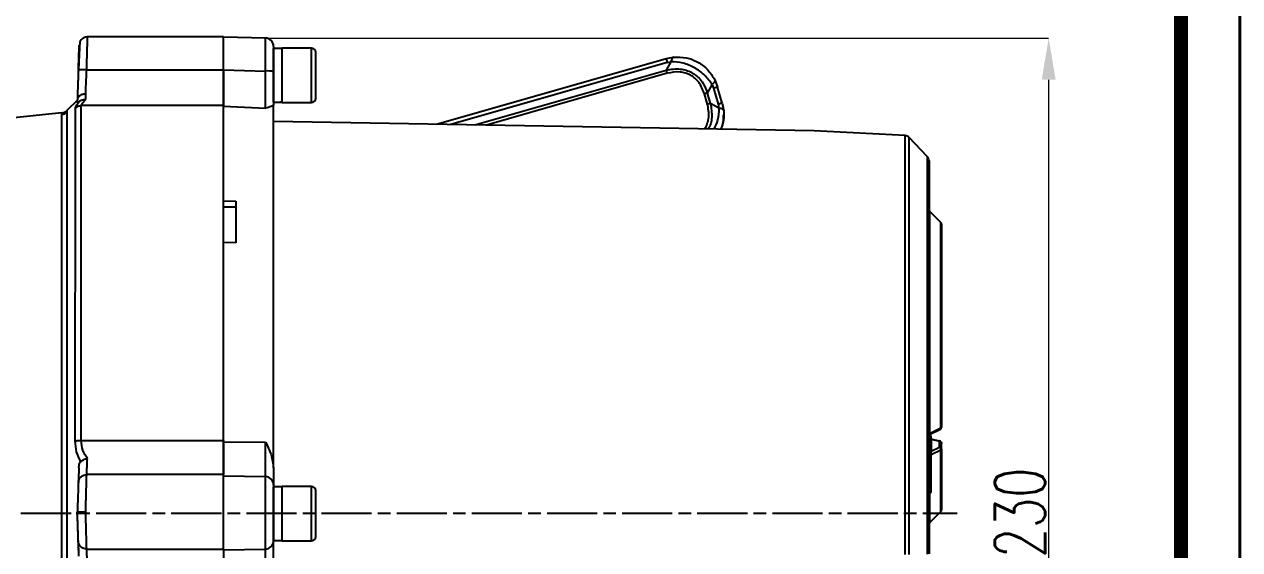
# Model space of a CAD drawing. Header units: millimetres. Extents: x 2642 to 4256, y 821 to 2003.
# Drawn here: x 3964.8 to 4255.9, y 1693.1 to 1818.9 of the extents above; entities that cross this region are included whole.
import ezdxf

# ---------------------------------------------------------------- set-up
doc = ezdxf.new("R2010")
doc.units = ezdxf.units.MM
doc.linetypes.add('AM_ISO08W050', pattern=[18, 12, -1.5, 3, -1.5])
for name, color, linetype, lineweight in [('AM_5', 3, 'Continuous', 25), ('AM_7', 4, 'AM_ISO08W050', 25), ('粗实线', 7, 'Continuous', 40)]:
    doc.layers.add(name, color=color, linetype=linetype, lineweight=lineweight)
doc.styles.add('SLDTEXTSTYLE1', font='txt.shx', dxfattribs={"width": 0.7, "bigfont": 'gbcbig.shx'})
doc.dimstyles.new('SLDDIMSTYLE12$0', dxfattribs={"dimtxt": 12, "dimasz": 10, "dimexe": 0, "dimexo": 0.0625, "dimgap": 0.875, "dimtad": 1, "dimdec": 1, "dimlfac": 1.8, "dimrnd": 1e-09, "dimzin": 12, "dimdsep": 46, "dimtxsty": 'SLDTEXTSTYLE1', "dimcen": 0.09, "dimdle": 8.16, "dimclrd": 3, "dimclre": 3, "dimadec": 0, "dimazin": 3, "dimtfac": 1, "dimtdec": 1, "dimtofl": 0, "dimtmove": 0, "dimatfit": 3, "dimfxl": 0, "dimfrac": 2, "dimtolj": 1, "dimlwd": 5, "dimlwe": 5, "dimarcsym": 0})

# ---------------------------------------------------------------- blocks, each defined once
blk = doc.blocks.new('*D21')
at = {"layer": 'AM_5', "color": 3, "lineweight": 5, "transparency": 16777216}
blk.add_line((4022.61, 1815.61), (4210.17, 1815.61), dxfattribs=at)
at = {"layer": 'AM_5', "color": 3, "linetype": 'Continuous', "lineweight": 5, "transparency": 16777216}
for p, q in [((4210.17, 1805.61), (4210.17, 1598.18)), ((4022.61, 1588.18), (4210.17, 1588.18))]:
    blk.add_line(p, q, dxfattribs=at)
at = {"layer": 'AM_5', "color": 3, "transparency": 16777216}
for points in [[(4208.51, 1805.61), (4211.84, 1805.61), (4210.17, 1815.61)], [(4208.51, 1598.18), (4211.84, 1598.18), (4210.17, 1588.18)]]:
    blk.add_solid(points, dxfattribs=at)
at = {"layer": 'Defpoints', "color": 0, "transparency": 16777216}
for p in [(4022.55, 1815.61), (4022.55, 1588.18), (4210.17, 1588.18)]:
    blk.add_point(p, dxfattribs=at)
at = {"layer": 'AM_5', "color": 0, "transparency": 16777216, "insert": (4203.3, 1701.9), "char_height": 12, "attachment_point": 5, "rotation": 90, "style": 'SLDTEXTSTYLE1'}
blk.add_mtext('\\A1;230', dxfattribs=at)
blk = doc.blocks.new('图框2')
blk.add_line((23795.37, 6629.57), (23795.37, 7810.82))
at = {"const_width": 3.38}
blk.add_lwpolyline([(23781.31, 7796.75), (22251.31, 7796.75), (22251.31, 6643.63), (23781.31, 6643.63)], close=True, dxfattribs=at)

msp = doc.modelspace()

# ---------------------------------------------------------------- linework, layer by layer
at = {"color": 7, "linetype": 'Continuous', "lineweight": 25}
for p, q in [((4012.513, 1815.897), (3979.971, 1815.898)), ((4022.547, 1815.613), (4012.513, 1815.788)), ((4022.547, 1807.718), (4022.547, 1815.613)), ((4024.512, 1800.252), (4024.513, 1813.132)), ((4026.613, 1813.132), (4024.513, 1813.132)), ((4026.612, 1800.192), (4026.613, 1813.192)), ((4026.612, 1800.367), (4026.613, 1813.11)), ((4033.613, 1813.192), (4026.613, 1813.192)), ((4033.612, 1800.192), (4033.613, 1813.192)), ((4118.519, 1810.714), (4120.326, 1811.057)), ((3977.827, 1807.892), (3977.759, 1807.851)), ((3979.758, 1808.033), (4012.512, 1808.033)), ((4012.512, 1807.968), (4022.547, 1807.718)), ((4063.562, 1794.956), (4118.519, 1810.714)), ((4118.794, 1809.759), (4066.961, 1794.897)), ((4072.758, 1794.796), (4118.59, 1807.937)), ((4119.698, 1809.931), (4118.59, 1807.937)), ((4118.794, 1809.759), (4119.698, 1809.931)), ((4118.811, 1807.169), (4075.491, 1794.748)), ((4130.221, 1805.571), (4130.888, 1803.858)), ((3979.512, 1800.873), (3979.512, 1802.183)), ((4128.433, 1799.733), (4127.716, 1802.232)), ((4128.485, 1802.452), (4129.593, 1804.446)), ((4129.202, 1799.953), (4128.485, 1802.452)), ((4129.593, 1804.446), (4129.927, 1803.589)), ((4129.927, 1803.589), (4131.029, 1799.744)), ((4131.99, 1800.013), (4130.888, 1803.858)), ((3977.512, 1800.772), (3975.008, 1798.266)), ((3977.512, 1800.178), (3977.512, 1800.795)), ((4012.512, 1799.442), (3978.466, 1799.442)), ((4012.512, 1799.317), (4022.617, 1798.8)), ((4026.612, 1800.192), (4033.612, 1800.192)), ((4131.2, 1798.84), (4129.202, 1799.953)), ((4131.029, 1799.744), (4131.2, 1798.84)), ((4131.99, 1800.013), (4132.333, 1798.206)), ((4132.378, 1797.25), (4132.378, 1797.257)), ((4154.039, 1793.376), (4024.512, 1795.638)), ((4175.767, 1792.238), (4154.039, 1793.376)), ((4181.1, 1787.216), (4176.777, 1791.772)), ((4012.512, 1776.647), (4015.512, 1776.535)), ((4015.512, 1775.112), (4012.512, 1775.112)), ((4184.366, 1771.41), (4181.659, 1774.127)), ((4184.366, 1722.265), (4184.366, 1771.41)), ((4184.512, 1771.058), (4184.512, 1768.472)), ((4015.512, 1766.54), (4012.512, 1766.652)), ((4181.512, 1766.795), (4181.512, 1766.441)), ((4184.512, 1722.414), (4184.512, 1723.707)), ((4181.512, 1720.544), (4181.519, 1720.616)), ((4181.658, 1720.904), (4184.366, 1722.265)), ((4181.791, 1720.74), (4184.236, 1721.967)), ((4181.791, 1720.74), (4184.236, 1721.967)), ((3978.432, 1719.23), (4012.512, 1719.23)), ((4012.512, 1718.926), (4022.617, 1718.806)), ((4181.512, 1716.853), (4181.512, 1720.484)), ((4181.512, 1720.364), (4182.012, 1720.364)), ((4181.512, 1720.236), (4182.012, 1720.236)), ((4181.512, 1720.172), (4182.012, 1720.172)), ((4181.54, 1719.981), (4182.012, 1719.981)), ((4182.012, 1720.236), (4182.012, 1720.364)), ((4182.012, 1719.985), (4182.012, 1720.236)), ((4182.012, 1719.981), (4182.012, 1720.172)), ((4182.012, 1719.586), (4182.012, 1719.981)), ((4182.012, 1719.853), (4182.012, 1719.981)), ((4182.012, 1719.565), (4182.012, 1719.853)), ((4182.012, 1719.565), (4184.012, 1719.097)), ((4184.012, 1719.097), (4182.012, 1719.565)), ((4182.012, 1719.565), (4182.012, 1716.912)), ((4182.012, 1716.647), (4184.012, 1717.651)), ((4184.012, 1717.651), (4184.012, 1719.097)), ((4184.244, 1719.041), (4184.057, 1719.118)), ((4184.244, 1719.041), (4184.057, 1719.118)), ((4184.448, 1718.799), (4184.476, 1718.716)), ((4184.495, 1718.658), (4184.479, 1718.723)), ((4184.495, 1718.643), (4184.512, 1718.511)), ((4184.512, 1717.218), (4184.512, 1718.511)), ((4181.512, 1716.912), (4182.012, 1716.912)), ((4181.512, 1716.775), (4182.012, 1716.775)), ((4181.512, 1716.364), (4182.012, 1716.364)), ((4181.512, 1714.927), (4182.012, 1714.927)), ((4182.012, 1715.836), (4184.366, 1717.015)), ((4182.012, 1716.775), (4182.012, 1716.912)), ((4182.012, 1716.364), (4182.012, 1716.775)), ((4182.012, 1708.745), (4182.012, 1714.927)), ((4184.365, 1702.25), (4184.366, 1717.015)), ((4012.512, 1711.055), (3979.756, 1711.055)), ((4012.512, 1710.723), (4022.547, 1710.574)), ((4022.547, 1693.221), (4022.547, 1710.574)), ((4181.512, 1707.445), (4181.512, 1710.189)), ((4026.612, 1708.132), (4024.512, 1708.132)), ((4024.512, 1695.252), (4024.512, 1708.132)), ((4033.612, 1708.192), (4026.612, 1708.192)), ((4026.612, 1695.192), (4026.612, 1708.192)), ((4026.612, 1695.252), (4026.612, 1708.132)), ((4033.612, 1695.192), (4033.612, 1708.192)), ((4181.512, 1708.745), (4182.012, 1708.745)), ((4181.512, 1707.308), (4182.012, 1707.308)), ((4181.512, 1706.897), (4182.012, 1706.897)), ((4181.512, 1706.88), (4182.012, 1706.88)), ((4181.512, 1706.759), (4182.012, 1706.759)), ((4181.658, 1706.759), (4181.658, 1699.543)), ((4182.012, 1706.897), (4182.012, 1707.308)), ((3977.512, 1702.137), (3977.512, 1702.109)), ((4181.658, 1699.543), (4184.365, 1702.25)), ((4024.512, 1695.252), (4026.612, 1695.252)), ((4026.612, 1695.192), (4033.612, 1695.192)), ((3979.756, 1693.194), (4012.512, 1693.194)), ((4012.512, 1693.072), (4022.547, 1693.221))]:
    msp.add_line(p, q, dxfattribs=at)
at = {"color": 7, "linetype": 'Continuous', "lineweight": 25, "flags": 128}
for points in [[(4175.767, 1691.903), (4175.767, 1697.511), (4175.767, 1703.136), (4175.767, 1708.756), (4175.767, 1714.35), (4175.767, 1719.895), (4175.767, 1725.37), (4175.767, 1730.755), (4175.767, 1736.027), (4175.767, 1741.168), (4175.767, 1746.155), (4175.767, 1750.972), (4175.767, 1755.598), (4175.767, 1760.015), (4175.767, 1764.208), (4175.767, 1768.158), (4175.767, 1771.852), (4175.767, 1775.274), (4175.767, 1778.412), (4175.767, 1781.253), (4175.767, 1783.787), (4175.767, 1786.003), (4175.767, 1787.892), (4175.767, 1789.448), (4175.767, 1790.665), (4175.767, 1791.538), (4175.767, 1792.062), (4175.767, 1792.238)], [(4176.776, 1691.955), (4176.776, 1697.639), (4176.776, 1703.341), (4176.776, 1709.037), (4176.776, 1714.704), (4176.776, 1720.319), (4176.776, 1725.861), (4176.776, 1731.306), (4176.776, 1736.632), (4176.776, 1741.819), (4176.776, 1746.845), (4176.776, 1751.69), (4176.776, 1756.335), (4176.776, 1760.76), (4176.777, 1764.949), (4176.777, 1768.883), (4176.777, 1772.548), (4176.777, 1775.929), (4176.777, 1779.012), (4176.777, 1781.784), (4176.777, 1784.234), (4176.777, 1786.353), (4176.777, 1788.132), (4176.777, 1789.564), (4176.777, 1790.643), (4176.777, 1791.365), (4176.777, 1791.727), (4176.777, 1791.772)], [(4181.1, 1787.216), (4181.1, 1787.036), (4181.1, 1786.498), (4181.1, 1785.604), (4181.1, 1784.358), (4181.1, 1782.764), (4181.1, 1780.83), (4181.1, 1778.564), (4181.1, 1775.975), (4181.1, 1773.074), (4181.1, 1769.873), (4181.1, 1766.387), (4181.1, 1762.628), (4181.1, 1758.615), (4181.1, 1754.362), (4181.1, 1749.889), (4181.1, 1745.213), (4181.1, 1740.356), (4181.1, 1735.336), (4181.1, 1730.175), (4181.1, 1724.896), (4181.1, 1719.52), (4181.1, 1714.069), (4181.1, 1708.568), (4181.1, 1703.038), (4181.1, 1697.503), (4181.1, 1691.987)], [(4181.659, 1774.127), (4181.659, 1773.627), (4181.659, 1772.748), (4181.659, 1771.499), (4181.659, 1769.891), (4181.659, 1767.943), (4181.659, 1765.675), (4181.659, 1763.109), (4181.659, 1760.272), (4181.659, 1757.193), (4181.659, 1753.905), (4181.659, 1750.441), (4181.659, 1746.838), (4181.659, 1743.131), (4181.659, 1739.36), (4181.659, 1735.564), (4181.659, 1731.782), (4181.659, 1728.052), (4181.658, 1724.414), (4181.658, 1720.904)], [(4181.512, 1720.701), (4181.512, 1722.532), (4181.512, 1725.496), (4181.512, 1728.596), (4181.512, 1731.795), (4181.512, 1735.053), (4181.512, 1738.33), (4181.512, 1741.588), (4181.512, 1744.786), (4181.512, 1747.887), (4181.512, 1750.851), (4181.512, 1753.643), (4181.512, 1756.23), (4181.512, 1758.579), (4181.512, 1760.663), (4181.512, 1762.456), (4181.512, 1763.936), (4181.512, 1765.085), (4181.512, 1765.89), (4181.512, 1766.34), (4181.512, 1766.441)], [(4182.012, 1719.565), (4182.028, 1719.578), (4182.043, 1719.586), (4182.057, 1719.586), (4182.07, 1719.58), (4182.08, 1719.567), (4182.088, 1719.549)]]:
    msp.add_lwpolyline(points, dxfattribs=at)
at = {"color": 7, "linetype": 'Continuous', "lineweight": 25}
for centre, radius, start, end in [((4022.513, 1813.613), 2, 359.99969, 88.99969), ((4033.613, 1812.192), 1, 359.99969, 89.99969), ((4023.028, 1802.389), 5.35, 73.89589, 95.15802), ((4033.612, 1801.192), 1, 269.99969, 359.99969), ((4036.623, 1143.803), 656.897, 95.489386, 101.924805), ((3973.593, 1799.679), 2, 275.4893, 315.06662), ((4175.689, 1790.74), 1.5, 43.49969, 86.99969), ((4180.012, 1786.183), 1.5, 359.99969, 43.49969), ((4182.01, 1774.48), 0.498, 180.0161, 225.11705), ((4184.015, 1771.058), 0.497, 0.01882, 45.13639), ((4184.012, 1771.058), 0.5, 359.99969, 44.79592), ((4181.706, 1720.712), 0.198, 103.88416, 168.00896), ((4184.012, 1722.414), 0.5, 296.63012, 359.99969), ((4184.32, 1722.456), 0.197, 283.44681, 347.66321), ((4184.052, 1719.071), 0.0477, 83.56953, 147.17328), ((4184.043, 1717.182), 0.47, 4.40164, 93.81095), ((4184.247, 1719.013), 0.0277, 97.12051, 149.18729), ((4181.898, 1717.082), 0.386, 180.21967, 206.01538), ((4184.263, 1717.243), 0.25, 294.15126, 354.20295), ((4022.517, 1708.579), 1.995, 0.12453, 89.12989), ((4033.612, 1707.192), 1, 359.99969, 89.99969), ((4184.012, 1702.604), 0.5, 314.99969, 359.99969), ((4182.012, 1699.19), 0.5, 134.99969, 179.99969), ((4022.517, 1695.216), 1.995, 270.86948, 359.87485), ((4033.612, 1696.192), 1, 269.99969, 359.99969)]:
    msp.add_arc(centre, radius, start, end, dxfattribs=at)
for centre, major_axis, ratio, start_param, end_param in [((4024.512, 1806.692), (11.154, 0), 0.5773503, 4.712389, 4.9017857), ((4026.612, 1806.692), (11.154, 0), 0.5773503, 4.6181163, 4.712389), ((3977.634, 1698.394), (-3.458, 99.039), 0.0000745, 4.6429335, 4.7499054)]:
    msp.add_ellipse(centre, major_axis=major_axis, ratio=ratio, start_param=start_param, end_param=end_param, dxfattribs=at)
for points, knots in [([(3978.137, 1814.692), (3978.121, 1814.566), (3978.089, 1814.317), (3978.005, 1812.745), (3977.904, 1810.547), (3977.829, 1808.775), (3977.793, 1807.894)], [0, 0, 0, 0, 0.254696, 0.5062842, 0.7546307, 1, 1, 1, 1]), ([(3977.861, 1810.735), (3977.87, 1811.004), (3977.907, 1812.049), (3977.941, 1813.045), (3977.968, 1813.819), (3977.971, 1813.89), (3977.972, 1813.932)], [0, 0, 0, 0, 0.1366129, 0.5304212, 0.7239462, 1, 1, 1, 1]), ([(3980.05, 1815.896), (3979.862, 1815.888), (3979.472, 1815.871), (3978.916, 1815.629), (3978.429, 1815.234), (3978.232, 1814.868), (3978.134, 1814.687)], [0, 0, 0, 0, 0.2333499, 0.484891, 0.744508, 1, 1, 1, 1]), ([(3979.758, 1808.033), (3979.774, 1808.633), (3979.805, 1809.772), (3979.856, 1811.665), (3979.897, 1813.141), (3979.926, 1814.201), (3979.942, 1814.808), (3979.962, 1815.55), (3979.977, 1816.062), (3979.971, 1815.874), (3979.971, 1815.863)], [0, 0, 0, 0, 0.1406686, 0.2673929, 0.4783479, 0.5663563, 0.6529404, 0.7381007, 0.9838874, 1, 1, 1, 1]), ([(4012.512, 1808.033), (4012.512, 1809.096), (4012.513, 1811.221), (4012.513, 1813.79), (4012.513, 1815.559), (4012.513, 1815.782), (4012.513, 1815.894)], [0, 0, 0, 0, 0.25036608, 0.50073216, 0.75109823, 1, 1, 1, 1]), ([(4034.612, 1806.692), (4034.612, 1807.384), (4034.612, 1808.448), (4034.612, 1809.729), (4034.613, 1810.61), (4034.613, 1811.32), (4034.613, 1812.006), (4034.613, 1812.119), (4034.613, 1812.192)], [0, 0, 0, 0, 0.2394568, 0.3683607, 0.5, 0.6316393, 0.7605432, 1, 1, 1, 1]), ([(4120.326, 1811.057), (4120.199, 1810.998), (4119.944, 1810.879), (4119.78, 1810.248), (4119.698, 1809.931)], [0, 0, 0, 0, 0.49686743, 1, 1, 1, 1]), ([(4120.326, 1811.057), (4121.347, 1811.064), (4123.355, 1811.08), (4126.187, 1809.963), (4128.635, 1808.153), (4129.686, 1806.442), (4130.221, 1805.571)], [0, 0, 0, 0, 0.2543758, 0.4999836, 0.7457388, 1, 1, 1, 1]), ([(3977.759, 1807.851), (3977.741, 1807.329), (3977.705, 1806.313), (3977.656, 1804.891), (3977.588, 1802.945), (3977.544, 1801.699), (3977.513, 1800.813)], [0, 0, 0, 0, 0.1983107, 0.386023, 0.5632417, 1, 1, 1, 1]), ([(3977.759, 1807.821), (3977.785, 1808.562), (3977.822, 1809.616), (3977.852, 1810.479), (3977.861, 1810.735)], [0, 0, 0, 0, 0.7030079, 1, 1, 1, 1]), ([(3979.758, 1808.033), (3979.507, 1808.038), (3979.121, 1808.047), (3978.657, 1808.031), (3978.337, 1808.01), (3978.082, 1807.978), (3977.878, 1807.941), (3977.844, 1807.908), (3977.827, 1807.892)], [0, 0, 0, 0, 0.2702959, 0.4157421, 0.5642569, 0.7127719, 0.8582187, 1, 1, 1, 1]), ([(3979.512, 1802.183), (3979.544, 1802.932), (3979.595, 1804.129), (3979.681, 1806.182), (3979.731, 1807.396), (3979.758, 1808.033)], [0, 0, 0, 0, 0.442556, 0.7070771, 1, 1, 1, 1]), ([(4012.512, 1799.317), (4012.512, 1799.598), (4012.512, 1800.16), (4012.512, 1802.178), (4012.512, 1804.828), (4012.512, 1806.92), (4012.512, 1807.968)], [0, 0, 0, 0, 0.2500466, 0.4994486, 0.7493959, 1, 1, 1, 1]), ([(4118.59, 1807.937), (4119.711, 1808.119), (4121.796, 1808.458), (4124.789, 1807.484), (4127.218, 1805.465), (4128.041, 1803.508), (4128.485, 1802.452)], [0, 0, 0, 0, 0.2680966, 0.4988227, 0.7294637, 1, 1, 1, 1]), ([(4129.593, 1804.446), (4129.02, 1805.247), (4127.893, 1806.823), (4125.41, 1808.584), (4122.606, 1809.753), (4120.673, 1809.871), (4119.698, 1809.931)], [0, 0, 0, 0, 0.25415722, 0.50001427, 0.74762575, 1, 1, 1, 1]), ([(4022.617, 1798.8), (4022.617, 1799.075), (4022.616, 1799.446), (4022.61, 1800.401), (4022.606, 1801.079), (4022.6, 1801.895), (4022.591, 1802.913), (4022.578, 1804.224), (4022.564, 1805.854), (4022.553, 1807.077), (4022.547, 1807.718)], [0, 0, 0, 0, 0.24428957, 0.32903605, 0.41448985, 0.50012501, 0.59799237, 0.71577027, 0.85107242, 1, 1, 1, 1]), ([(4024.512, 1807.53), (4024.512, 1806.77), (4024.512, 1805.255), (4024.512, 1803.127), (4024.512, 1801.17), (4024.512, 1800.105), (4024.512, 1799.571)], [0, 0, 0, 0, 0.2507669, 0.5000113, 0.749245, 1, 1, 1, 1]), ([(4034.612, 1801.192), (4034.612, 1801.266), (4034.612, 1801.379), (4034.612, 1802.065), (4034.612, 1802.774), (4034.612, 1803.656), (4034.612, 1804.936), (4034.612, 1806), (4034.612, 1806.692)], [0, 0, 0, 0, 0.2394568, 0.3683607, 0.5, 0.6316393, 0.7605432, 1, 1, 1, 1]), ([(4127.716, 1802.232), (4127.339, 1803.212), (4126.8, 1804.61), (4125.467, 1806.006), (4124.39, 1806.76), (4123.177, 1807.269), (4121.293, 1807.65), (4119.832, 1807.367), (4118.811, 1807.169)], [0, 0, 0, 0, 0.2715623, 0.3875926, 0.5011305, 0.6146375, 0.7308194, 1, 1, 1, 1]), ([(4130.221, 1805.571), (4130.237, 1805.432), (4130.269, 1805.154), (4129.818, 1804.682), (4129.593, 1804.446)], [0, 0, 0, 0, 0.5000023, 1, 1, 1, 1]), ([(3979.512, 1802.183), (3979.368, 1802.178), (3979.08, 1802.168), (3978.653, 1802.067), (3978.269, 1801.903), (3977.955, 1801.684), (3977.722, 1801.431), (3977.556, 1801.141), (3977.528, 1800.925), (3977.513, 1800.813)], [0, 0, 0, 0, 0.14037969, 0.27934696, 0.43421745, 0.57550646, 0.70514845, 0.84665009, 1, 1, 1, 1]), ([(3977.052, 1798.864), (3977.092, 1799.027), (3977.177, 1799.367), (3977.7, 1800.067), (3977.973, 1800.433)], [0, 0, 0, 0, 0.4772622, 1, 1, 1, 1]), ([(3977.052, 1798.864), (3977.149, 1798.95), (3977.346, 1799.123), (3977.699, 1799.303), (3978.076, 1799.421), (3978.337, 1799.435), (3978.466, 1799.442)], [0, 0, 0, 0, 0.24911197, 0.50206826, 0.75396005, 1, 1, 1, 1]), ([(3977.973, 1800.433), (3977.918, 1800.384), (3977.786, 1800.269), (3977.62, 1800.156), (3977.527, 1800.127), (3977.517, 1800.163), (3977.512, 1800.178)], [0, 0, 0, 0, 0.1458908, 0.3468199, 0.7287309, 1, 1, 1, 1]), ([(3977.973, 1800.433), (3978.07, 1800.509), (3978.27, 1800.667), (3978.633, 1800.81), (3979.051, 1800.896), (3979.346, 1800.881), (3979.512, 1800.873)], [0, 0, 0, 0, 0.2395315, 0.4944886, 0.7142619, 1, 1, 1, 1]), ([(3978.432, 1719.23), (3978.433, 1722.186), (3978.436, 1728.034), (3978.439, 1736.46), (3978.443, 1744.44), (3978.446, 1752.718), (3978.45, 1761.082), (3978.453, 1769.254), (3978.456, 1776.42), (3978.459, 1782.579), (3978.461, 1787.752), (3978.463, 1791.982), (3978.464, 1795.3), (3978.466, 1797.833), (3978.466, 1798.913), (3978.466, 1799.442)], [0, 0, 0, 0, 0.0747451, 0.1478589, 0.2193413, 0.2891922, 0.3797685, 0.467446, 0.5522244, 0.6341035, 0.7130829, 0.7891626, 0.8623421, 0.9326213, 1, 1, 1, 1]), ([(3978.466, 1799.442), (3978.52, 1799.599), (3978.627, 1799.915), (3979.216, 1800.552), (3979.512, 1800.873)], [0, 0, 0, 0, 0.4963659, 1, 1, 1, 1]), ([(4012.512, 1786.786), (4012.512, 1786.873), (4012.512, 1788.589), (4012.512, 1791.304), (4012.512, 1794.814), (4012.512, 1797.551), (4012.512, 1798.728), (4012.512, 1799.317)], [0, 0, 0, 0, 0.0131855, 0.2598891, 0.5065928, 0.7532964, 1, 1, 1, 1]), ([(4024.512, 1799.571), (4024.367, 1799.451), (4024.074, 1799.21), (4023.104, 1798.937), (4022.617, 1798.8)], [0, 0, 0, 0, 0.4975573, 1, 1, 1, 1]), ([(4127.746, 1793.835), (4127.828, 1793.947), (4128.164, 1794.408), (4128.522, 1795.371), (4128.921, 1797.244), (4128.634, 1798.709), (4128.433, 1799.733)], [0, 0, 0, 0, 0.0674485, 0.27954515, 0.49659605, 1, 1, 1, 1]), ([(4129.202, 1799.953), (4129.358, 1798.852), (4129.649, 1796.805), (4129.201, 1794.57), (4128.571, 1793.828), (4128.565, 1793.821)], [0, 0, 0, 0, 0.535438, 0.9957755, 1, 1, 1, 1]), ([(3973.763, 1606.041), (3973.763, 1606.131), (3973.763, 1606.311), (3973.764, 1607.658), (3973.764, 1609.823), (3973.764, 1612.905), (3973.765, 1616.888), (3973.765, 1620.597), (3973.765, 1623.44), (3973.765, 1625.072), (3973.766, 1626.775), (3973.766, 1628.55), (3973.766, 1630.394), (3973.766, 1632.308), (3973.766, 1635.194), (3973.767, 1639.369), (3973.768, 1645.233), (3973.769, 1652.098), (3973.769, 1659.043), (3973.77, 1665.815), (3973.771, 1672.185), (3973.771, 1679.035), (3973.772, 1686.347), (3973.773, 1694.093), (3973.774, 1702.108), (3973.774, 1710.113), (3973.775, 1717.828), (3973.776, 1725.113), (3973.776, 1731.94), (3973.777, 1738.292), (3973.778, 1744.377), (3973.778, 1750.148), (3973.779, 1755.561), (3973.779, 1759.42), (3973.78, 1761.975), (3973.78, 1763.42), (3973.78, 1764.806), (3973.78, 1766.134), (3973.781, 1767.406), (3973.781, 1768.622), (3973.781, 1771.738), (3973.782, 1776.462), (3973.782, 1782.187), (3973.783, 1787.031), (3973.783, 1790.976), (3973.783, 1794.022), (3973.784, 1796.153), (3973.784, 1797.463), (3973.784, 1797.613), (3973.784, 1797.688)], [0, 0, 0, 0, 0.0296529, 0.0597596, 0.0903203, 0.121335, 0.1528036, 0.1847262, 0.1939339, 0.2031788, 0.2124607, 0.2217798, 0.231136, 0.2405293, 0.2499597, 0.2723294, 0.297237, 0.3246821, 0.3546643, 0.3760668, 0.3985975, 0.4222564, 0.4470433, 0.4729582, 0.5000012, 0.5269362, 0.5527631, 0.5774817, 0.6010919, 0.6235936, 0.6449867, 0.6676297, 0.6888821, 0.7087436, 0.7151195, 0.7213375, 0.7273978, 0.7333003, 0.739045, 0.7446319, 0.750061, 0.7827354, 0.8150007, 0.8468569, 0.878304, 0.9093419, 0.9399706, 0.97019, 1, 1, 1, 1]), ([(3975.015, 1797.821), (3974.835, 1797.67), (3974.476, 1797.369), (3974.015, 1797.282), (3973.784, 1797.239)], [0, 0, 0, 0, 0.4999289, 1, 1, 1, 1]), ([(3975.008, 1797.811), (3975.008, 1797.423), (3975.008, 1796.643), (3975.008, 1794.315), (3975.008, 1791.158), (3975.007, 1787.124), (3975.007, 1782.274), (3975.006, 1776.649), (3975.006, 1770.304), (3975.005, 1763.301), (3975.004, 1755.707), (3975.003, 1747.594), (3975.003, 1739.041), (3975.002, 1730.131), (3975.001, 1720.949), (3975, 1711.582), (3974.999, 1702.123), (3974.998, 1692.66), (3974.997, 1683.287), (3974.996, 1674.092), (3974.995, 1665.165), (3974.995, 1656.59), (3974.994, 1648.452), (3974.993, 1640.827), (3974.992, 1633.79), (3974.992, 1627.408), (3974.991, 1621.743), (3974.991, 1616.849), (3974.99, 1612.774), (3974.99, 1609.551), (3974.99, 1607.235), (3974.99, 1605.763), (3974.99, 1605.564), (3974.99, 1605.465)], [0, 0, 0, 0, 0.0319997, 0.0642664, 0.0965331, 0.1287997, 0.1610664, 0.1933331, 0.2255998, 0.2578664, 0.2901331, 0.3223998, 0.3546665, 0.3869332, 0.4191998, 0.4514665, 0.4837332, 0.5159999, 0.5482665, 0.5805332, 0.6127999, 0.6450666, 0.6773332, 0.7095999, 0.7418666, 0.7741333, 0.8063999, 0.8386666, 0.8709333, 0.9032, 0.9354666, 0.9677333, 1, 1, 1, 1]), ([(3975.008, 1798.256), (3975.008, 1798.261), (3975.008, 1798.266), (3975.008, 1797.815), (3975.008, 1797.811)], [0, 0, 0, 0, 0.9916131, 1, 1, 1, 1]), ([(3977.017, 1719.128), (3977.018, 1721.863), (3977.021, 1727.239), (3977.024, 1734.953), (3977.027, 1742.185), (3977.03, 1748.905), (3977.033, 1755.107), (3977.036, 1761.666), (3977.039, 1768.324), (3977.042, 1774.793), (3977.044, 1780.232), (3977.047, 1784.732), (3977.048, 1788.391), (3977.05, 1791.316), (3977.051, 1793.609), (3977.052, 1795.526), (3977.052, 1797.028), (3977.052, 1798.14), (3977.052, 1798.646), (3977.052, 1798.864)], [0, 0, 0, 0, 0.069544, 0.1366662, 0.2013664, 0.2636441, 0.3234991, 0.380931, 0.462516, 0.5386511, 0.6093347, 0.6745656, 0.7343428, 0.7886652, 0.8375319, 0.880942, 0.9303299, 0.9700165, 1, 1, 1, 1]), ([(4131.2, 1798.84), (4131.155, 1797.853), (4131.077, 1796.126), (4130.322, 1794.494), (4129.998, 1793.796)], [0, 0, 0, 0, 0.5719725, 1, 1, 1, 1]), ([(4132.332, 1798.206), (4132.272, 1798.334), (4132.152, 1798.592), (4131.519, 1798.757), (4131.2, 1798.84)], [0, 0, 0, 0, 0.4968676, 1, 1, 1, 1]), ([(4132.333, 1798.206), (4132.374, 1797.175), (4132.437, 1795.637), (4131.832, 1794.231), (4131.632, 1793.768)], [0, 0, 0, 0, 0.6705708, 1, 1, 1, 1]), ([(4131.635, 1793.768), (4131.84, 1794.227), (4132.332, 1795.335), (4132.298, 1796.547), (4132.278, 1797.256)], [0, 0, 0, 0, 0.4149051, 1, 1, 1, 1]), ([(4012.512, 1776.647), (4012.512, 1778.592), (4012.512, 1780.635), (4012.512, 1782.335), (4012.512, 1782.416)], [0, 0, 0, 0, 0.9523312, 1, 1, 1, 1]), ([(4012.512, 1766.564), (4012.512, 1767.827), (4012.512, 1770.842), (4012.512, 1773.542), (4012.512, 1775.112)], [0, 0, 0, 0, 0.41880945, 1, 1, 1, 1]), ([(4184.512, 1736.897), (4184.512, 1738.151), (4184.512, 1740.661), (4184.512, 1744.371), (4184.512, 1747.096), (4184.512, 1748.886), (4184.512, 1749.806), (4184.512, 1750.714), (4184.512, 1751.607), (4184.512, 1752.486), (4184.512, 1753.077), (4184.512, 1753.489), (4184.512, 1753.966), (4184.512, 1754.68), (4184.512, 1755.496), (4184.512, 1756.205), (4184.512, 1756.888), (4184.512, 1757.572), (4184.512, 1758.059), (4184.512, 1758.796), (4184.512, 1759.679), (4184.512, 1760.848), (4184.512, 1761.828), (4184.512, 1762.665), (4184.512, 1763.309), (4184.512, 1763.818), (4184.512, 1764.253), (4184.512, 1764.666), (4184.512, 1765.068), (4184.512, 1765.346), (4184.512, 1765.724), (4184.512, 1766.143), (4184.512, 1766.664), (4184.512, 1767.103), (4184.512, 1767.426), (4184.512, 1767.658), (4184.512, 1767.818), (4184.512, 1767.965), (4184.512, 1768.061), (4184.512, 1768.138), (4184.512, 1768.216), (4184.512, 1768.32), (4184.512, 1768.409), (4184.512, 1768.455), (4184.512, 1768.472)], [0, 0, 0, 0, 0.0803647, 0.1607294, 0.2410941, 0.2624684, 0.283842, 0.3052151, 0.3265873, 0.3479574, 0.3693255, 0.3704427, 0.3788854, 0.405204, 0.4251182, 0.4428013, 0.4618483, 0.4808946, 0.4999402, 0.5035205, 0.5449145, 0.57896, 0.6143836, 0.643615, 0.6685119, 0.6871043, 0.7041218, 0.7223404, 0.7405585, 0.758776, 0.762108, 0.7964253, 0.8245029, 0.853496, 0.8824879, 0.8971785, 0.9118685, 0.9265578, 0.9412466, 0.9442716, 0.9541998, 0.9705965, 0.9890576, 1, 1, 1, 1]), ([(4184.512, 1723.707), (4184.512, 1724.003), (4184.512, 1724.594), (4184.512, 1725.496), (4184.512, 1726.408), (4184.512, 1727.33), (4184.512, 1728.261), (4184.512, 1729.2), (4184.512, 1729.849), (4184.512, 1730.325), (4184.512, 1730.88), (4184.512, 1731.724), (4184.512, 1732.684), (4184.512, 1734.371), (4184.512, 1735.763), (4184.512, 1736.897)], [0, 0, 0, 0, 0.07144385, 0.14288374, 0.21431988, 0.28576303, 0.35720674, 0.42863778, 0.50005558, 0.50406448, 0.53604837, 0.6252562, 0.69323765, 0.75009307, 1, 1, 1, 1]), ([(4181.54, 1720.59), (4181.546, 1720.589), (4181.566, 1720.586), (4181.634, 1720.647), (4181.736, 1720.708), (4181.788, 1720.739)], [0, 0, 0, 0, 0.1601422, 0.5688581, 1, 1, 1, 1]), ([(4181.783, 1720.738), (4181.781, 1720.737), (4181.762, 1720.721), (4181.73, 1720.723), (4181.689, 1720.739), (4181.666, 1720.788), (4181.658, 1720.848), (4181.658, 1720.886), (4181.658, 1720.904)], [0, 0, 0, 0, 0.0284628, 0.3120488, 0.569439, 0.7930567, 0.8963599, 1, 1, 1, 1]), ([(4184.235, 1721.969), (4184.247, 1721.975), (4184.279, 1721.991), (4184.318, 1722.038), (4184.36, 1722.124), (4184.363, 1722.209), (4184.366, 1722.265)], [0, 0, 0, 0, 0.14054005, 0.37467991, 0.58989364, 1, 1, 1, 1]), ([(3977.017, 1719.128), (3977.114, 1719.143), (3977.31, 1719.173), (3977.662, 1719.205), (3978.04, 1719.226), (3978.302, 1719.229), (3978.432, 1719.23)], [0, 0, 0, 0, 0.2475722, 0.5, 0.7524278, 1, 1, 1, 1]), ([(3978.322, 1714.166), (3977.943, 1714.925), (3977.207, 1716.4), (3977.079, 1718.237), (3977.017, 1719.128)], [0, 0, 0, 0, 0.5146876, 1, 1, 1, 1]), ([(3979.918, 1714.91), (3979.501, 1715.533), (3978.675, 1716.765), (3978.512, 1718.414), (3978.432, 1719.23)], [0, 0, 0, 0, 0.5050283, 1, 1, 1, 1]), ([(4012.512, 1710.723), (4012.512, 1710.95), (4012.512, 1711.402), (4012.512, 1713.281), (4012.512, 1715.825), (4012.512, 1717.891), (4012.512, 1718.926)], [0, 0, 0, 0, 0.25006523, 0.49944561, 0.74938637, 1, 1, 1, 1]), ([(4022.547, 1710.574), (4022.553, 1710.671), (4022.564, 1710.855), (4022.576, 1711.457), (4022.586, 1712.072), (4022.594, 1712.614), (4022.606, 1713.709), (4022.614, 1715.668), (4022.616, 1717.775), (4022.617, 1718.806)], [0, 0, 0, 0, 0.1490589, 0.284486, 0.365253, 0.4374072, 0.5004523, 0.7554674, 1, 1, 1, 1]), ([(4022.617, 1718.806), (4023.104, 1717.835), (4024.074, 1715.902), (4024.366, 1713.755), (4024.512, 1712.687)], [0, 0, 0, 0, 0.5024427, 1, 1, 1, 1]), ([(4181.643, 1719.843), (4181.615, 1719.87), (4181.558, 1719.923), (4181.534, 1719.987), (4181.522, 1720.019)], [0, 0, 0, 0, 0.5052965, 1, 1, 1, 1]), ([(4181.623, 1719.842), (4181.623, 1719.849), (4181.624, 1719.864), (4181.606, 1719.875), (4181.577, 1719.875), (4181.549, 1719.863), (4181.536, 1719.857)], [0, 0, 0, 0, 0.2336109, 0.4844564, 0.7436939, 1, 1, 1, 1]), ([(4181.623, 1719.842), (4181.648, 1719.812), (4181.701, 1719.748), (4181.831, 1719.641), (4181.94, 1719.595), (4182.012, 1719.565)], [0, 0, 0, 0, 0.233085, 0.4930073, 1, 1, 1, 1]), ([(4184.012, 1719.097), (4184.052, 1719.089), (4184.124, 1719.075), (4184.192, 1719.042), (4184.223, 1719.028)], [0, 0, 0, 0, 0.5446681, 1, 1, 1, 1]), ([(4184.34, 1717.218), (4184.325, 1717.262), (4184.292, 1717.357), (4184.21, 1717.487), (4184.112, 1717.591), (4184.044, 1717.632), (4184.012, 1717.651)], [0, 0, 0, 0, 0.239538, 0.5175571, 0.7682031, 1, 1, 1, 1]), ([(4184.223, 1719.028), (4184.266, 1719), (4184.355, 1718.941), (4184.44, 1718.816), (4184.5, 1718.671), (4184.507, 1718.57), (4184.512, 1718.511)], [0, 0, 0, 0, 0.2427138, 0.5154318, 0.7146901, 1, 1, 1, 1]), ([(4184.223, 1718.974), (4184.265, 1718.95), (4184.355, 1718.897), (4184.44, 1718.786), (4184.5, 1718.654), (4184.507, 1718.564), (4184.512, 1718.511)], [0, 0, 0, 0, 0.2421389, 0.5153871, 0.7139591, 1, 1, 1, 1]), ([(4184.489, 1718.677), (4184.492, 1718.669), (4184.511, 1718.616), (4184.511, 1718.559), (4184.512, 1718.511)], [0, 0, 0, 0, 0.1515723, 1, 1, 1, 1]), ([(3978.322, 1714.166), (3978.42, 1714.249), (3978.623, 1714.422), (3979.014, 1714.636), (3979.453, 1714.811), (3979.762, 1714.877), (3979.918, 1714.91)], [0, 0, 0, 0, 0.2386671, 0.4926942, 0.7442037, 1, 1, 1, 1]), ([(3979.756, 1711.055), (3979.761, 1711.165), (3979.77, 1711.389), (3979.804, 1712.191), (3979.852, 1713.333), (3979.896, 1714.378), (3979.918, 1714.91)], [0, 0, 0, 0, 0.2356127, 0.4808109, 0.7356041, 1, 1, 1, 1]), ([(4182.012, 1711.767), (4182.012, 1712.39), (4182.012, 1713.635), (4182.012, 1715.105), (4182.012, 1716.041), (4182.012, 1716.556), (4182.012, 1716.865), (4182.012, 1716.897), (4182.012, 1716.912)], [0, 0, 0, 0, 0.25015941, 0.49958066, 0.62466902, 0.74973011, 0.87480959, 1, 1, 1, 1]), ([(4182.012, 1714.927), (4182.012, 1715.25), (4182.012, 1715.654), (4182.012, 1716.082), (4182.012, 1716.263), (4182.012, 1716.323), (4182.012, 1716.364)], [0, 0, 0, 0, 0.4996211, 0.6251499, 0.7494732, 1, 1, 1, 1]), ([(4184.366, 1717.015), (4184.366, 1717.047), (4184.366, 1717.112), (4184.349, 1717.182), (4184.34, 1717.218)], [0, 0, 0, 0, 0.49355373, 1, 1, 1, 1]), ([(3977.882, 1712.707), (3977.866, 1712.254), (3977.835, 1711.348), (3977.798, 1710.302), (3977.77, 1709.497), (3977.761, 1709.259), (3977.757, 1709.14)], [0, 0, 0, 0, 0.2423696, 0.4853152, 0.7431963, 1, 1, 1, 1]), ([(3977.882, 1712.707), (3977.903, 1712.976), (3977.934, 1713.38), (3978.098, 1713.857), (3978.228, 1714.071), (3978.308, 1714.151), (3978.322, 1714.166)], [0, 0, 0, 0, 0.5019977, 0.7519527, 0.9535485, 1, 1, 1, 1]), ([(4024.512, 1712.687), (4024.512, 1712.134), (4024.512, 1711.033), (4024.512, 1709.813), (4024.512, 1708.927), (4024.512, 1708.698), (4024.512, 1708.583)], [0, 0, 0, 0, 0.250755, 0.4999887, 0.7492331, 1, 1, 1, 1]), ([(3977.757, 1709.14), (3977.75, 1708.946), (3977.737, 1708.56), (3977.678, 1706.901), (3977.601, 1704.69), (3977.542, 1702.988), (3977.512, 1702.137)], [0, 0, 0, 0, 0.2501088, 0.5000493, 0.7500207, 1, 1, 1, 1]), ([(3977.757, 1709.14), (3977.792, 1709.384), (3977.865, 1709.891), (3978.334, 1710.534), (3978.998, 1710.975), (3979.51, 1711.029), (3979.756, 1711.055)], [0, 0, 0, 0, 0.2409388, 0.5005407, 0.7598409, 1, 1, 1, 1]), ([(3979.513, 1702.141), (3979.533, 1702.887), (3979.567, 1704.142), (3979.624, 1706.194), (3979.682, 1708.345), (3979.736, 1710.335), (3979.749, 1710.82), (3979.756, 1711.055)], [0, 0, 0, 0, 0.17216565, 0.28957594, 0.50053694, 0.75812355, 1, 1, 1, 1]), ([(4012.512, 1697.692), (4012.512, 1698.103), (4012.512, 1699.417), (4012.512, 1702.162), (4012.512, 1705.393), (4012.512, 1708.212), (4012.512, 1710.317), (4012.512, 1710.809), (4012.512, 1711.055)], [0, 0, 0, 0, 0.0834594, 0.2667675, 0.4500756, 0.6333838, 0.8166919, 1, 1, 1, 1]), ([(4182.012, 1706.759), (4182.012, 1706.763), (4182.012, 1706.769), (4182.012, 1706.856), (4182.012, 1707.085), (4182.012, 1707.606), (4182.012, 1708.558), (4182.012, 1709.999), (4182.012, 1711.177), (4182.012, 1711.767)], [0, 0, 0, 0, 0.06265322, 0.12530292, 0.25030366, 0.37521459, 0.50021885, 0.74968949, 1, 1, 1, 1]), ([(4034.612, 1696.192), (4034.612, 1696.266), (4034.612, 1696.379), (4034.612, 1697.065), (4034.612, 1697.774), (4034.612, 1698.656), (4034.612, 1699.936), (4034.612, 1701.692), (4034.612, 1703.448), (4034.612, 1704.729), (4034.612, 1705.61), (4034.612, 1706.32), (4034.612, 1707.006), (4034.612, 1707.119), (4034.612, 1707.192)], [0, 0, 0, 0, 0.1197284, 0.1841803, 0.25, 0.3158197, 0.3802716, 0.5, 0.6197284, 0.6841803, 0.75, 0.8158197, 0.8802716, 1, 1, 1, 1]), ([(4182.012, 1707.308), (4182.012, 1707.348), (4182.012, 1707.408), (4182.012, 1707.587), (4182.012, 1708.017), (4182.012, 1708.421), (4182.012, 1708.745)], [0, 0, 0, 0, 0.2505117, 0.3752446, 0.5001647, 1, 1, 1, 1]), ([(3977.512, 1702.137), (3977.532, 1702.138), (3977.564, 1702.139), (3977.782, 1702.14), (3978.051, 1702.14), (3978.396, 1702.14), (3978.877, 1702.14), (3979.263, 1702.141), (3979.513, 1702.141)], [0, 0, 0, 0, 0.2060336, 0.3367467, 0.4847907, 0.6326865, 0.7619928, 1, 1, 1, 1]), ([(3977.757, 1695.108), (3977.75, 1695.307), (3977.736, 1695.704), (3977.678, 1697.378), (3977.601, 1699.592), (3977.542, 1701.289), (3977.512, 1702.137)], [0, 0, 0, 0, 0.2517027, 0.5016332, 0.7507978, 1, 1, 1, 1]), ([(3979.756, 1693.194), (3979.749, 1693.435), (3979.735, 1693.931), (3979.681, 1695.941), (3979.623, 1698.099), (3979.567, 1700.148), (3979.533, 1701.398), (3979.513, 1702.141)], [0, 0, 0, 0, 0.2427621, 0.5013465, 0.7114494, 0.8284362, 1, 1, 1, 1]), ([(3979.756, 1693.194), (3979.51, 1693.22), (3978.998, 1693.275), (3978.333, 1693.715), (3977.865, 1694.358), (3977.792, 1694.865), (3977.757, 1695.108)], [0, 0, 0, 0, 0.2401596, 0.4994595, 0.7590609, 1, 1, 1, 1]), ([(3977.882, 1691.521), (3977.865, 1691.983), (3977.833, 1692.909), (3977.797, 1693.957), (3977.769, 1694.75), (3977.761, 1694.989), (3977.757, 1695.108)], [0, 0, 0, 0, 0.2474466, 0.4951672, 0.7474842, 1, 1, 1, 1]), ([(4024.512, 1691.108), (4024.512, 1691.661), (4024.512, 1692.762), (4024.512, 1693.982), (4024.512, 1694.868), (4024.512, 1695.097), (4024.512, 1695.212)], [0, 0, 0, 0, 0.250755, 0.4999887, 0.7492331, 1, 1, 1, 1]), ([(3979.917, 1689.323), (3979.895, 1689.855), (3979.852, 1690.9), (3979.804, 1692.046), (3979.77, 1692.853), (3979.76, 1693.082), (3979.756, 1693.194)], [0, 0, 0, 0, 0.26432, 0.5190878, 0.7643113, 1, 1, 1, 1]), ([(4022.617, 1684.989), (4022.616, 1686.023), (4022.615, 1687.416), (4022.61, 1688.95), (4022.605, 1689.83), (4022.6, 1690.669), (4022.59, 1691.495), (4022.577, 1692.278), (4022.564, 1692.94), (4022.553, 1693.124), (4022.547, 1693.221)], [0, 0, 0, 0, 0.2442896, 0.329036, 0.4144898, 0.500125, 0.5979924, 0.7157703, 0.8510724, 1, 1, 1, 1])]:
    msp.add_open_spline(points, degree=3, knots=knots, dxfattribs=at)
for points in [[(4012.512, 1807.968), (4012.512, 1809.022), (4012.513, 1811.13), (4012.513, 1813.683), (4012.513, 1815.447), (4012.513, 1815.674), (4012.513, 1815.788)], [(4024.513, 1813.613), (4024.513, 1813.524), (4024.513, 1813.346), (4024.513, 1811.967), (4024.512, 1809.975), (4024.512, 1808.345), (4024.512, 1807.53)], [(4012.512, 1808.033), (4012.512, 1806.992), (4012.512, 1804.911), (4012.512, 1802.281), (4012.512, 1800.275), (4012.512, 1799.72), (4012.512, 1799.442)], [(4118.519, 1810.714), (4118.531, 1810.672), (4118.556, 1810.588), (4118.715, 1810.035), (4118.794, 1809.759)], [(4118.811, 1807.169), (4118.789, 1807.243), (4118.747, 1807.392), (4118.687, 1807.602), (4118.632, 1807.792), (4118.604, 1807.889), (4118.59, 1807.937)], [(4128.485, 1802.452), (4128.437, 1802.438), (4128.34, 1802.411), (4128.15, 1802.356), (4127.939, 1802.296), (4127.791, 1802.254), (4127.716, 1802.232)], [(4130.888, 1803.858), (4130.845, 1803.847), (4130.758, 1803.824), (4130.204, 1803.667), (4129.927, 1803.589)], [(4012.512, 1719.23), (4012.512, 1722.524), (4012.512, 1729.112), (4012.512, 1738.665), (4012.512, 1747.848), (4012.512, 1756.551), (4012.512, 1764.688), (4012.512, 1772.172), (4012.512, 1778.928), (4012.512, 1784.882), (4012.512, 1789.981), (4012.512, 1794.145), (4012.512, 1797.425), (4012.512, 1798.77), (4012.512, 1799.442)], [(4024.512, 1712.687), (4024.512, 1716.339), (4024.512, 1723.642), (4024.512, 1734.285), (4024.512, 1744.528), (4024.512, 1754.229), (4024.512, 1763.268), (4024.512, 1771.53), (4024.512, 1778.911), (4024.512, 1785.316), (4024.512, 1790.671), (4024.512, 1794.879), (4024.512, 1797.999), (4024.512, 1799.047), (4024.512, 1799.571)], [(4129.202, 1799.953), (4129.153, 1799.939), (4129.056, 1799.911), (4128.866, 1799.857), (4128.656, 1799.797), (4128.507, 1799.754), (4128.433, 1799.733)], [(4131.99, 1800.013), (4131.947, 1800.002), (4131.861, 1799.979), (4131.306, 1799.822), (4131.029, 1799.744)], [(4181.512, 1786.183), (4181.512, 1786.093), (4181.512, 1785.912), (4181.512, 1784.457), (4181.512, 1782.152), (4181.512, 1778.938), (4181.512, 1774.872), (4181.512, 1769.994), (4181.512, 1764.36), (4181.512, 1758.032), (4181.512, 1751.081), (4181.512, 1743.583), (4181.512, 1735.622), (4181.512, 1727.286), (4181.512, 1718.668), (4181.512, 1709.865), (4181.512, 1700.966), (4181.512, 1695.06), (4181.512, 1692.107)], [(4015.512, 1776.535), (4015.512, 1774.959), (4015.512, 1771.806), (4015.512, 1768.296), (4015.512, 1766.54)], [(4184.512, 1771.058), (4184.512, 1770.891), (4184.512, 1770.556), (4184.512, 1769.439), (4184.512, 1767.889), (4184.512, 1765.885), (4184.512, 1763.467), (4184.512, 1760.666), (4184.512, 1757.523), (4184.512, 1754.084), (4184.512, 1750.398), (4184.512, 1746.519), (4184.512, 1742.5), (4184.512, 1738.402), (4184.512, 1734.281), (4184.512, 1730.201), (4184.512, 1726.203), (4184.512, 1723.677), (4184.512, 1722.414)], [(4012.512, 1718.926), (4012.512, 1721.839), (4012.512, 1727.667), (4012.512, 1736.161), (4012.512, 1744.39), (4012.512, 1752.261), (4012.512, 1759.762), (4012.512, 1764.355), (4012.512, 1766.652)], [(4012.512, 1719.23), (4012.512, 1718.202), (4012.512, 1716.146), (4012.512, 1713.613), (4012.512, 1711.735), (4012.512, 1711.282), (4012.512, 1711.055)], [(4181.512, 1720.098), (4181.517, 1720.051), (4181.527, 1719.957), (4181.591, 1719.88), (4181.623, 1719.842)], [(4184.512, 1717.218), (4184.512, 1716.122), (4184.512, 1713.931), (4184.512, 1711.05), (4184.512, 1708.52), (4184.512, 1706.404), (4184.512, 1704.722), (4184.512, 1703.512), (4184.512, 1702.746), (4184.512, 1702.651), (4184.512, 1702.604)], [(4012.512, 1701.898), (4012.512, 1702.968), (4012.512, 1705.109), (4012.512, 1707.97), (4012.512, 1709.17), (4012.512, 1709.77)], [(4024.512, 1708.583), (4024.512, 1708.417), (4024.512, 1708.084), (4024.512, 1706.51), (4024.512, 1704.379), (4024.512, 1701.898), (4024.512, 1699.416), (4024.512, 1697.285), (4024.512, 1695.711), (4024.512, 1695.378), (4024.512, 1695.212)], [(4012.512, 1693.072), (4012.512, 1693.314), (4012.512, 1693.798), (4012.512, 1695.885), (4012.512, 1698.671), (4012.512, 1700.822), (4012.512, 1701.898)], [(4012.512, 1693.194), (4012.512, 1692.963), (4012.512, 1692.501), (4012.512, 1690.612), (4012.512, 1688.07), (4012.512, 1686.012), (4012.512, 1684.983)]]:
    msp.add_open_spline(points, degree=3, dxfattribs=at)
at = {"layer": 'AM_7'}
msp.add_line((3550.012, 1701.79), (4188.229, 1701.79), dxfattribs=at)

# ---------------------------------------------------------------- block references
at = {"layer": '粗实线', "linetype": 'ByBlock'}
msp.add_blockref('图框2', (-19539.444, -5808.216), dxfattribs=at)

# ---------------------------------------------------------------- dimensions: what is measured, and where the dimension line sits
at = {"layer": 'AM_5'}
dim = msp.add_linear_dim(base=(4210.174, 1588.182), p1=(4022.547, 1815.613), p2=(4022.546, 1588.182), angle=90, text='230', dimstyle='SLDDIMSTYLE12$0', override={"dimlfac": 1, "dimpost": ''}, dxfattribs=at)
dim.commit()
dim.dimension.update_dxf_attribs({"geometry": '*D21', "text_midpoint": (4203.299, 1701.898)})

doc.saveas('drawing.dxf')
